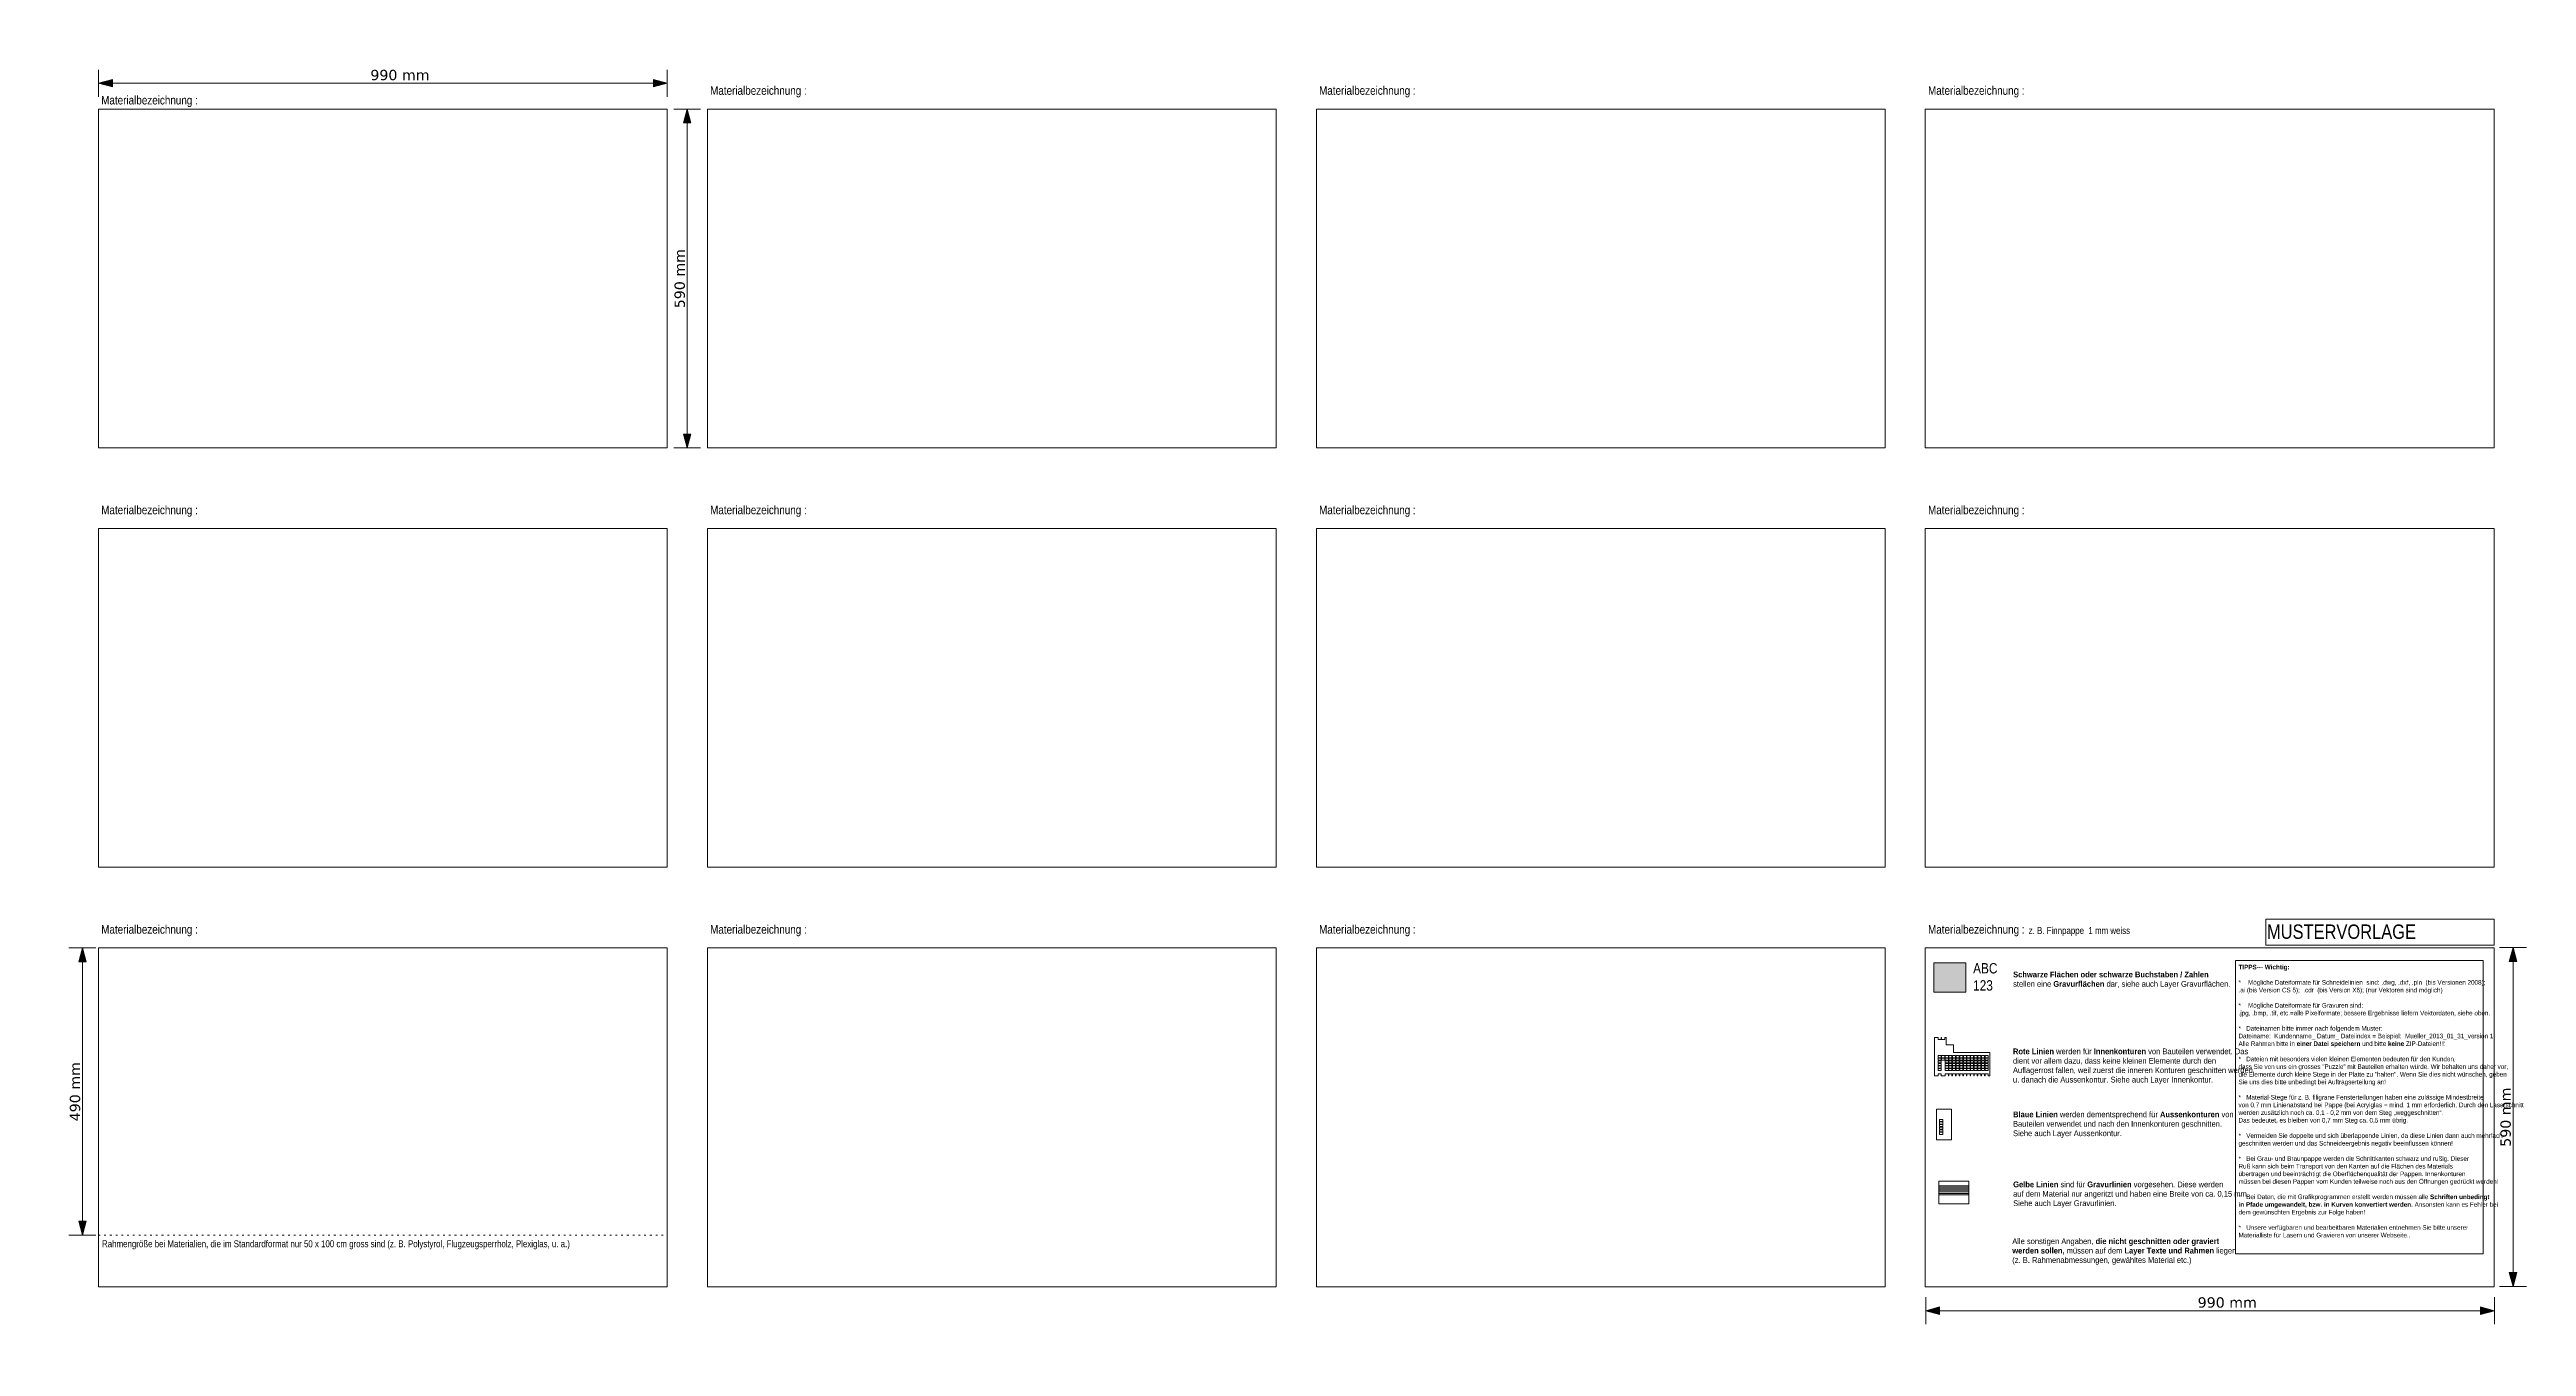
# Model space of a CAD drawing. Header units: millimetres. Extents: x -2210 to 2102, y -714 to 1545.
import ezdxf

# ---------------------------------------------------------------- set-up
doc = ezdxf.new("R2010")
doc.units = ezdxf.units.MM
doc.header["$MEASUREMENT"] = 0
doc.linetypes.add('Strichlinie ARCHIMO 3_7 mm', pattern=[10, 3, -7])
for name, color, linetype in [('1 Rahmen und Texte', 7, 'Continuous'), ('2 Gravurflächen schwarz', 7, 'Continuous'), ('3 Gravurlinien gelb', 7, 'Continuous'), ('3 innenkontur A', 7, 'Continuous'), ('3 innenkontur C', 7, 'Continuous'), ('4 aussenkontur A', 7, 'Continuous')]:
    doc.layers.add(name, color=color, linetype=linetype)
doc.styles.add('ERSTELLTER_STIL_1', font='')
doc.styles.add('ERSTELLTER_STIL_2', font='')
doc.styles.add('ERSTELLTER_STIL_3', font='')
doc.styles.get('ERSTELLTER_STIL_1').set_extended_font_data('Verdana')
doc.styles.get('ERSTELLTER_STIL_2').set_extended_font_data('Arial Narrow')
doc.styles.get('ERSTELLTER_STIL_3').set_extended_font_data('Arial Narrow', bold=True)
doc.dimstyles.new('ERSTELLTER_STIL__1', dxfattribs={"dimtxt": 18, "dimasz": 23.75, "dimexe": 0.18, "dimexo": 2000, "dimgap": 0.09, "dimtad": 1, "dimtih": 1, "dimtoh": 1, "dimlfac": 0.001, "dimzin": 0, "dimdsep": 46, "dimtxsty": 'ERSTELLTER_STIL_1', "dimblk": 'ARROWHEAD_5', "dimblk1": 'ARROWHEAD_5', "dimblk2": 'ARROWHEAD_5', "dimcen": 0.09, "dimclrd": 7, "dimclre": 7, "dimclrt": 1, "dimadec": 0, "dimazin": 0, "dimtfac": 1, "dimtdec": 4, "dimtmove": 2, "dimatfit": 3, "dimfxl": 1, "dimtolj": 1, "dimtzin": 0, "dimarcsym": 0})
doc.dimstyles.new('ERSTELLTER_STIL__2', dxfattribs={"dimtxt": 18, "dimasz": 23.75, "dimexe": 0.18, "dimexo": 2000, "dimgap": 0.09, "dimtad": 1, "dimlfac": 0.001, "dimzin": 0, "dimdsep": 46, "dimtxsty": 'ERSTELLTER_STIL_1', "dimblk": 'ARROWHEAD_5', "dimblk1": 'ARROWHEAD_5', "dimblk2": 'ARROWHEAD_5', "dimcen": 0.09, "dimclrd": 7, "dimclre": 7, "dimclrt": 1, "dimadec": 0, "dimazin": 0, "dimtfac": 1, "dimtdec": 4, "dimtmove": 0, "dimatfit": 3, "dimfxl": 1, "dimtolj": 1, "dimtzin": 0, "dimarcsym": 0})

# ---------------------------------------------------------------- blocks, each defined once
blk = doc.blocks.new('*D1')
at = {"layer": '3 innenkontur C', "linetype": 'Continuous', "lineweight": 20}
for points in [[(-2124.8, 1485.9), (-2100.6, 1479.5), (-2100.6, 1492.4)], [(-1134.8, 1485.9), (-1158.9, 1492.4), (-1158.9, 1479.5)]]:
    blk.add_hatch(color=7, dxfattribs=at).paths.add_polyline_path(points)
at = {"layer": '3 innenkontur C', "color": 7, "linetype": 'Continuous', "lineweight": 20}
for p, q in [((-2124.8, 1462.5), (-2124.8, 1509.4)), ((-1134.8, 1462.5), (-1134.8, 1509.4)), ((-2124.8, 1485.9), (-2100.6, 1492.4)), ((-2124.8, 1485.9), (-2100.6, 1479.5)), ((-2100.6, 1492.4), (-2100.6, 1479.5)), ((-2100.6, 1485.9), (-1158.9, 1485.9)), ((-1134.8, 1485.9), (-1158.9, 1492.4)), ((-1158.9, 1479.5), (-1158.9, 1492.4)), ((-1134.8, 1485.9), (-1158.9, 1479.5))]:
    blk.add_line(p, q, dxfattribs=at)
at = {"layer": '3 innenkontur C', "color": 1, "lineweight": 20, "insert": (-1651.5, 1490.9), "char_height": 18, "attachment_point": 7, "style": 'ERSTELLTER_STIL_1'}
blk.add_mtext('\\A1;{\\pql;\\fVerdana|b0|i0|c0|p38;990 mm}', dxfattribs=at)
blk = doc.blocks.new('ARROWHEAD_5')
at = {"linetype": 'Continuous', "lineweight": 0}
blk.add_hatch(color=0, dxfattribs=at).paths.add_polyline_path([(-1, 0.2679), (0, 0), (-1, -0.2679)])
at = {"color": 0, "linetype": 'Continuous', "lineweight": 0}
blk.add_line((0, 0), (-1, 0), dxfattribs=at)
blk = doc.blocks.new('*D3')
at = {"layer": '3 innenkontur C', "linetype": 'Continuous', "lineweight": 20}
for points in [[(-1100.1, 1440.9), (-1106.6, 1416.8), (-1093.6, 1416.8)], [(-1100.1, 850.9), (-1093.6, 875), (-1106.6, 875)]]:
    blk.add_hatch(color=7, dxfattribs=at).paths.add_polyline_path(points)
at = {"layer": '3 innenkontur C', "color": 7, "linetype": 'Continuous', "lineweight": 20}
for p, q in [((-1076.6, 1440.9), (-1123.5, 1440.9)), ((-1100.1, 1440.9), (-1106.6, 1416.8)), ((-1100.1, 1440.9), (-1093.6, 1416.8)), ((-1093.6, 1416.8), (-1106.6, 1416.8)), ((-1100.1, 875), (-1100.1, 1416.8)), ((-1100.1, 850.9), (-1106.6, 875)), ((-1106.6, 875), (-1093.6, 875)), ((-1100.1, 850.9), (-1093.6, 875)), ((-1076.6, 850.9), (-1123.5, 850.9))]:
    blk.add_line(p, q, dxfattribs=at)
at = {"layer": '3 innenkontur C', "color": 1, "lineweight": 20, "insert": (-1103.7, 1094.1), "char_height": 18, "attachment_point": 7, "rotation": 90, "style": 'ERSTELLTER_STIL_1'}
blk.add_mtext('\\A1;{\\pql;\\fVerdana|b0|i0|c0|p38;590 mm}', dxfattribs=at)
blk = doc.blocks.new('*D4')
at = {"layer": '3 innenkontur C', "linetype": 'Continuous', "lineweight": 20}
for points in [[(2078.3, -19.2), (2071.8, -43.4), (2084.7, -43.4)], [(2078.3, -609.3), (2084.7, -585.1), (2071.8, -585.1)]]:
    blk.add_hatch(color=7, dxfattribs=at).paths.add_polyline_path(points)
at = {"layer": '3 innenkontur C', "color": 7, "linetype": 'Continuous', "lineweight": 20}
for p, q in [((2101.7, -19.2), (2054.8, -19.2)), ((2078.3, -19.2), (2071.8, -43.4)), ((2078.3, -19.2), (2084.7, -43.4)), ((2084.7, -43.4), (2071.8, -43.4)), ((2078.3, -585.1), (2078.3, -43.4)), ((2078.3, -609.3), (2071.8, -585.1)), ((2071.8, -585.1), (2084.7, -585.1)), ((2078.3, -609.3), (2084.7, -585.1)), ((2101.7, -609.3), (2054.8, -609.3))]:
    blk.add_line(p, q, dxfattribs=at)
at = {"layer": '3 innenkontur C', "color": 1, "lineweight": 20, "insert": (2074.7, -366.1), "char_height": 18, "attachment_point": 7, "rotation": 90, "style": 'ERSTELLTER_STIL_1'}
blk.add_mtext('\\A1;{\\pql;\\fVerdana|b0|i0|c0|p38;590 mm}', dxfattribs=at)
blk = doc.blocks.new('*D5')
at = {"layer": '3 innenkontur C', "linetype": 'Continuous', "lineweight": 20}
for points in [[(1056, -651.5), (1080.2, -657.9), (1080.2, -645)], [(2046, -651.5), (2021.9, -645), (2021.9, -657.9)]]:
    blk.add_hatch(color=7, dxfattribs=at).paths.add_polyline_path(points)
at = {"layer": '3 innenkontur C', "color": 7, "linetype": 'Continuous', "lineweight": 20}
for p, q in [((1056, -674.9), (1056, -628)), ((1056, -651.5), (1080.2, -645)), ((1080.2, -645), (1080.2, -657.9)), ((2046, -651.5), (2021.9, -645)), ((2021.9, -657.9), (2021.9, -645)), ((2046, -674.9), (2046, -628)), ((1056, -651.5), (1080.2, -657.9)), ((1080.2, -651.5), (2021.9, -651.5)), ((2046, -651.5), (2021.9, -657.9))]:
    blk.add_line(p, q, dxfattribs=at)
at = {"layer": '3 innenkontur C', "color": 1, "lineweight": 20, "insert": (1529.3, -646.5), "char_height": 18, "attachment_point": 7, "style": 'ERSTELLTER_STIL_1'}
blk.add_mtext('\\A1;{\\pql;\\fVerdana|b0|i0|c0|p38;990 mm}', dxfattribs=at)
blk = doc.blocks.new('*D6')
at = {"layer": '3 innenkontur C', "linetype": 'Continuous', "lineweight": 20}
for points in [[(-2152.7, -19.8), (-2159.1, -44), (-2146.2, -44)], [(-2152.7, -519.8), (-2146.2, -495.7), (-2159.1, -495.7)]]:
    blk.add_hatch(color=7, dxfattribs=at).paths.add_polyline_path(points)
at = {"layer": '3 innenkontur C', "color": 7, "linetype": 'Continuous', "lineweight": 20}
for p, q in [((-2129.2, -19.8), (-2176.1, -19.8)), ((-2152.7, -19.8), (-2159.1, -44)), ((-2152.7, -19.8), (-2146.2, -44)), ((-2146.2, -44), (-2159.1, -44)), ((-2152.7, -495.7), (-2152.7, -44)), ((-2152.7, -519.8), (-2159.1, -495.7)), ((-2159.1, -495.7), (-2146.2, -495.7)), ((-2152.7, -519.8), (-2146.2, -495.7)), ((-2129.2, -519.8), (-2176.1, -519.8))]:
    blk.add_line(p, q, dxfattribs=at)
at = {"layer": '3 innenkontur C', "color": 1, "lineweight": 20, "insert": (-2156.3, -321.7), "char_height": 18, "attachment_point": 7, "rotation": 90, "style": 'ERSTELLTER_STIL_1'}
blk.add_mtext('\\A1;{\\pql;\\fVerdana|b0|i0|c0|p38;490 mm}', dxfattribs=at)

msp = doc.modelspace()

# ---------------------------------------------------------------- hatches: boundary and pattern name
at = {"layer": '2 Gravurflächen schwarz', "linetype": 'Continuous', "lineweight": 20}
msp.add_hatch(color=7, dxfattribs=at).paths.add_polyline_path([(1069.967, -45.494), (1126.053, -45.494), (1126.053, -97.107), (1069.967, -97.107)])

# ---------------------------------------------------------------- linework, layer by layer
at = {"layer": '1 Rahmen und Texte', "color": 7, "linetype": 'Strichlinie ARCHIMO 3_7 mm', "lineweight": 20}
msp.add_line((-2124.791, -519.829), (-1134.791, -519.829), dxfattribs=at)
at = {"layer": '1 Rahmen und Texte', "color": 7, "linetype": 'Continuous', "lineweight": 20, "flags": 128}
for points in [[(-2124.791, 850.928), (-1134.791, 850.928), (-1134.791, 1440.928), (-2124.791, 1440.928)], [(-1064.79, 850.928), (-74.79, 850.928), (-74.79, 1440.928), (-1064.79, 1440.928)], [(-4.788, 850.928), (985.212, 850.928), (985.212, 1440.928), (-4.788, 1440.928)], [(1055.213, 850.928), (2045.213, 850.928), (2045.213, 1440.928), (1055.213, 1440.928)], [(-2124.791, 120.55), (-1134.791, 120.55), (-1134.791, 710.55), (-2124.791, 710.55)], [(-1064.79, 120.55), (-74.79, 120.55), (-74.79, 710.55), (-1064.79, 710.55)], [(-4.788, 120.55), (985.212, 120.55), (985.212, 710.55), (-4.788, 710.55)], [(1055.213, 120.55), (2045.213, 120.55), (2045.213, 710.55), (1055.213, 710.55)], [(1648.033, 30.41), (2045.213, 30.41), (2045.213, -14.767), (1648.033, -14.767)], [(-2124.791, -609.829), (-1134.791, -609.829), (-1134.791, -19.829), (-2124.791, -19.829)], [(-1064.79, -609.829), (-74.79, -609.829), (-74.79, -19.829), (-1064.79, -19.829)], [(-4.788, -609.829), (985.212, -609.829), (985.212, -19.829), (-4.788, -19.829)], [(1055.21, -609.829), (2045.213, -609.829), (2045.213, -19.792), (1055.21, -19.792)], [(1055.213, -609.829), (2045.213, -609.829), (2045.213, -19.829), (1055.213, -19.829)], [(1595.484, -41.772), (2026.156, -41.772), (2026.156, -552.478), (1595.484, -552.478)]]:
    msp.add_lwpolyline(points, close=True, dxfattribs=at)
at = {"layer": '2 Gravurflächen schwarz', "color": 7, "linetype": 'Continuous', "lineweight": 20, "flags": 128}
msp.add_lwpolyline([(1069.967, -45.494), (1126.053, -45.494), (1126.053, -97.107), (1069.967, -97.107)], close=True, dxfattribs=at)
at = {"layer": '3 Gravurlinien gelb', "color": 2, "linetype": 'Continuous', "lineweight": 20, "flags": 128}
for points in [[(1078.521, -433.871), (1131.053, -433.871)], [(1078.521, -436.538), (1131.053, -436.538)], [(1078.521, -439.205), (1131.053, -439.205)], [(1078.521, -441.872), (1131.053, -441.872)], [(1078.521, -444.539), (1131.053, -444.539)], [(1078.521, -447.206), (1131.053, -447.206)], [(1078.521, -449.873), (1131.053, -449.873)]]:
    msp.add_lwpolyline(points, dxfattribs=at)
at = {"layer": '3 innenkontur A', "color": 1, "linetype": 'Continuous', "lineweight": 20, "flags": 128}
for points in [[(1077.352, -207.333), (1082.737, -207.333), (1082.737, -210.939), (1077.352, -210.939)], [(1077.352, -211.828), (1082.737, -211.828), (1082.737, -215.435), (1077.352, -215.435)], [(1083.651, -207.333), (1089.036, -207.333), (1089.036, -210.939), (1083.651, -210.939)], [(1083.651, -211.828), (1089.036, -211.828), (1089.036, -215.435), (1083.651, -215.435)], [(1089.951, -207.333), (1095.335, -207.333), (1095.335, -210.939), (1089.951, -210.939)], [(1089.951, -211.828), (1095.335, -211.828), (1095.335, -215.435), (1089.951, -215.435)], [(1096.25, -207.333), (1101.635, -207.333), (1101.635, -210.939), (1096.25, -210.939)], [(1096.25, -211.828), (1101.635, -211.828), (1101.635, -215.435), (1096.25, -215.435)], [(1102.549, -207.333), (1107.934, -207.333), (1107.934, -210.939), (1102.549, -210.939)], [(1102.549, -211.828), (1107.934, -211.828), (1107.934, -215.435), (1102.549, -215.435)], [(1108.848, -207.333), (1114.233, -207.333), (1114.233, -210.939), (1108.848, -210.939)], [(1108.848, -211.828), (1114.233, -211.828), (1114.233, -215.435), (1108.848, -215.435)], [(1115.147, -207.333), (1120.532, -207.333), (1120.532, -210.939), (1115.147, -210.939)], [(1115.147, -211.828), (1120.532, -211.828), (1120.532, -215.435), (1115.147, -215.435)], [(1121.447, -207.333), (1126.831, -207.333), (1126.831, -210.939), (1121.447, -210.939)], [(1121.447, -211.828), (1126.831, -211.828), (1126.831, -215.435), (1121.447, -215.435)], [(1127.746, -207.333), (1133.131, -207.333), (1133.131, -210.939), (1127.746, -210.939)], [(1127.746, -211.828), (1133.131, -211.828), (1133.131, -215.435), (1127.746, -215.435)], [(1134.045, -207.333), (1139.43, -207.333), (1139.43, -210.939), (1134.045, -210.939)], [(1134.045, -211.828), (1139.43, -211.828), (1139.43, -215.435), (1134.045, -215.435)], [(1140.344, -207.333), (1145.729, -207.333), (1145.729, -210.939), (1140.344, -210.939)], [(1140.344, -211.828), (1145.729, -211.828), (1145.729, -215.435), (1140.344, -215.435)], [(1146.643, -207.333), (1152.028, -207.333), (1152.028, -210.939), (1146.643, -210.939)], [(1146.643, -211.828), (1152.028, -211.828), (1152.028, -215.435), (1146.643, -215.435)], [(1152.943, -207.333), (1158.327, -207.333), (1158.327, -210.939), (1152.943, -210.939)], [(1152.943, -211.828), (1158.327, -211.828), (1158.327, -215.435), (1152.943, -215.435)], [(1159.242, -207.333), (1164.627, -207.333), (1164.627, -210.939), (1159.242, -210.939)], [(1159.242, -211.828), (1164.627, -211.828), (1164.627, -215.435), (1159.242, -215.435)], [(1077.352, -216.324), (1082.737, -216.324), (1082.737, -219.931), (1077.352, -219.931)], [(1077.352, -220.82), (1082.737, -220.82), (1082.737, -224.427), (1077.352, -224.427)], [(1077.352, -225.316), (1082.737, -225.316), (1082.737, -228.923), (1077.352, -228.923)], [(1077.352, -229.812), (1082.737, -229.812), (1082.737, -233.418), (1077.352, -233.418)], [(1089.951, -216.324), (1095.335, -216.324), (1095.335, -219.931), (1089.951, -219.931)], [(1089.951, -220.82), (1095.335, -220.82), (1095.335, -224.427), (1089.951, -224.427)], [(1089.951, -225.316), (1095.335, -225.316), (1095.335, -228.923), (1089.951, -228.923)], [(1089.951, -229.812), (1095.335, -229.812), (1095.335, -233.418), (1089.951, -233.418)], [(1096.25, -216.324), (1101.635, -216.324), (1101.635, -219.931), (1096.25, -219.931)], [(1096.25, -220.82), (1101.635, -220.82), (1101.635, -224.427), (1096.25, -224.427)], [(1096.25, -225.316), (1101.635, -225.316), (1101.635, -228.923), (1096.25, -228.923)], [(1096.25, -229.812), (1101.635, -229.812), (1101.635, -233.418), (1096.25, -233.418)], [(1102.549, -216.324), (1107.934, -216.324), (1107.934, -219.931), (1102.549, -219.931)], [(1102.549, -220.82), (1107.934, -220.82), (1107.934, -224.427), (1102.549, -224.427)], [(1102.549, -225.316), (1107.934, -225.316), (1107.934, -228.923), (1102.549, -228.923)], [(1102.549, -229.812), (1107.934, -229.812), (1107.934, -233.418), (1102.549, -233.418)], [(1108.848, -216.324), (1114.233, -216.324), (1114.233, -219.931), (1108.848, -219.931)], [(1108.848, -220.82), (1114.233, -220.82), (1114.233, -224.427), (1108.848, -224.427)], [(1108.848, -225.316), (1114.233, -225.316), (1114.233, -228.923), (1108.848, -228.923)], [(1108.848, -229.812), (1114.233, -229.812), (1114.233, -233.418), (1108.848, -233.418)], [(1115.147, -216.324), (1120.532, -216.324), (1120.532, -219.931), (1115.147, -219.931)], [(1115.147, -220.82), (1120.532, -220.82), (1120.532, -224.427), (1115.147, -224.427)], [(1115.147, -225.316), (1120.532, -225.316), (1120.532, -228.923), (1115.147, -228.923)], [(1115.147, -229.812), (1120.532, -229.812), (1120.532, -233.418), (1115.147, -233.418)], [(1121.447, -216.324), (1126.831, -216.324), (1126.831, -219.931), (1121.447, -219.931)], [(1121.447, -220.82), (1126.831, -220.82), (1126.831, -224.427), (1121.447, -224.427)], [(1121.447, -225.316), (1126.831, -225.316), (1126.831, -228.923), (1121.447, -228.923)], [(1121.447, -229.812), (1126.831, -229.812), (1126.831, -233.418), (1121.447, -233.418)], [(1127.746, -216.324), (1133.131, -216.324), (1133.131, -219.931), (1127.746, -219.931)], [(1127.746, -220.82), (1133.131, -220.82), (1133.131, -224.427), (1127.746, -224.427)], [(1127.746, -225.316), (1133.131, -225.316), (1133.131, -228.923), (1127.746, -228.923)], [(1127.746, -229.812), (1133.131, -229.812), (1133.131, -233.418), (1127.746, -233.418)], [(1134.045, -216.324), (1139.43, -216.324), (1139.43, -219.931), (1134.045, -219.931)], [(1134.045, -220.82), (1139.43, -220.82), (1139.43, -224.427), (1134.045, -224.427)], [(1134.045, -225.316), (1139.43, -225.316), (1139.43, -228.923), (1134.045, -228.923)], [(1134.045, -229.812), (1139.43, -229.812), (1139.43, -233.418), (1134.045, -233.418)], [(1140.344, -216.324), (1145.729, -216.324), (1145.729, -219.931), (1140.344, -219.931)], [(1140.344, -220.82), (1145.729, -220.82), (1145.729, -224.427), (1140.344, -224.427)], [(1140.344, -225.316), (1145.729, -225.316), (1145.729, -228.923), (1140.344, -228.923)], [(1140.344, -229.812), (1145.729, -229.812), (1145.729, -233.418), (1140.344, -233.418)], [(1146.643, -216.324), (1152.028, -216.324), (1152.028, -219.931), (1146.643, -219.931)], [(1146.643, -220.82), (1152.028, -220.82), (1152.028, -224.427), (1146.643, -224.427)], [(1146.643, -225.316), (1152.028, -225.316), (1152.028, -228.923), (1146.643, -228.923)], [(1146.643, -229.812), (1152.028, -229.812), (1152.028, -233.418), (1146.643, -233.418)], [(1152.943, -216.324), (1158.327, -216.324), (1158.327, -219.931), (1152.943, -219.931)], [(1152.943, -220.82), (1158.327, -220.82), (1158.327, -224.427), (1152.943, -224.427)], [(1152.943, -225.316), (1158.327, -225.316), (1158.327, -228.923), (1152.943, -228.923)], [(1152.943, -229.812), (1158.327, -229.812), (1158.327, -233.418), (1152.943, -233.418)], [(1159.242, -216.324), (1164.627, -216.324), (1164.627, -219.931), (1159.242, -219.931)], [(1159.242, -220.82), (1164.627, -220.82), (1164.627, -224.427), (1159.242, -224.427)], [(1159.242, -225.316), (1164.627, -225.316), (1164.627, -228.923), (1159.242, -228.923)], [(1159.242, -229.812), (1164.627, -229.812), (1164.627, -233.418), (1159.242, -233.418)], [(1080.2, -318.392), (1085.584, -318.392), (1085.584, -321.999), (1080.2, -321.999)], [(1080.2, -322.888), (1085.584, -322.888), (1085.584, -326.495), (1080.2, -326.495)], [(1080.2, -327.384), (1085.584, -327.384), (1085.584, -330.99), (1080.2, -330.99)], [(1080.2, -331.879), (1085.584, -331.879), (1085.584, -335.486), (1080.2, -335.486)], [(1080.2, -336.375), (1085.584, -336.375), (1085.584, -339.982), (1080.2, -339.982)], [(1080.2, -340.871), (1085.584, -340.871), (1085.584, -344.478), (1080.2, -344.478)]]:
    msp.add_lwpolyline(points, close=True, dxfattribs=at)
at = {"layer": '4 aussenkontur A', "color": 5, "linetype": 'Continuous', "lineweight": 20, "flags": 128}
for points in [[(1077.352, -238.829), (1077.352, -242.435), (1071.053, -242.435), (1071.053, -175.837), (1077.352, -175.837), (1077.352, -179.443), (1082.737, -179.443), (1082.737, -175.837), (1083.651, -175.837), (1083.651, -179.443), (1089.036, -179.443), (1089.036, -175.837), (1091.754, -175.837), (1091.754, -188.435), (1104.352, -188.435), (1104.352, -201.922), (1167.344, -201.922), (1167.344, -242.435), (1164.652, -242.435), (1164.652, -238.829), (1159.242, -238.829), (1159.242, -242.435), (1158.353, -242.435), (1158.353, -238.829), (1152.943, -238.829), (1152.943, -242.435), (1152.054, -242.435), (1152.054, -238.829), (1146.643, -238.829), (1146.643, -242.435), (1145.754, -242.435), (1145.754, -238.829), (1140.344, -238.829), (1140.344, -242.435), (1139.455, -242.435), (1139.455, -238.829), (1134.045, -238.829), (1134.045, -242.435), (1133.156, -242.435), (1133.156, -238.829), (1127.746, -238.829), (1127.746, -242.435), (1126.857, -242.435), (1126.857, -238.829), (1121.447, -238.829), (1121.447, -242.435), (1120.558, -242.435), (1120.558, -238.829), (1115.147, -238.829), (1115.147, -242.435), (1114.258, -242.435), (1114.258, -238.829), (1108.848, -238.829), (1108.848, -242.435), (1107.959, -242.435), (1107.959, -238.829), (1102.549, -238.829), (1102.549, -242.435), (1101.66, -242.435), (1101.66, -238.829), (1096.25, -238.829), (1096.25, -242.435), (1095.361, -242.435), (1095.361, -238.829), (1089.951, -238.829), (1089.951, -242.435), (1082.762, -242.435), (1082.762, -238.829)], [(1074.967, -300.79), (1101.053, -300.79), (1101.053, -353.876), (1074.967, -353.876)], [(1078.521, -425.743), (1131.053, -425.743), (1131.053, -465.342), (1078.521, -465.342)]]:
    msp.add_lwpolyline(points, close=True, dxfattribs=at)

# ---------------------------------------------------------------- texts
at = {"layer": '1 Rahmen und Texte', "color": 7, "linetype": 'Continuous', "lineweight": 20, "attachment_point": 1, "style": 'ERSTELLTER_STIL_2'}
for s, insert, char_height in [('\\A1;{\\pql;\\fArial Narrow|b0|i0|c0|p38;Materialbezeichnung :}', (-1060.001, 1480.772), 15), ('\\A1;{\\pql;\\fArial Narrow|b0|i0|c0|p38;Materialbezeichnung :}', (0, 1480.772), 15), ('\\A1;{\\pql;\\fArial Narrow|b0|i0|c0|p38;Materialbezeichnung :}', (1060.001, 1480.772), 15), ('\\A1;{\\pql;\\fArial Narrow|b0|i0|c0|p38;Materialbezeichnung :}', (-2120.002, 1463.974), 15), ('\\A1;{\\pql;\\fArial Narrow|b0|i0|c0|p38;Materialbezeichnung :}', (-2120.002, 750.394), 15), ('\\A1;{\\pql;\\fArial Narrow|b0|i0|c0|p38;Materialbezeichnung :}', (-1060.001, 750.394), 15), ('\\A1;{\\pql;\\fArial Narrow|b0|i0|c0|p38;Materialbezeichnung :}', (0, 750.394), 15), ('\\A1;{\\pql;\\fArial Narrow|b0|i0|c0|p38;Materialbezeichnung :}', (1060.001, 750.394), 15), ('\\A1;{\\pql;\\fArial Narrow|b0|i0|c0|p38;Materialbezeichnung :}', (-2120.002, 20.015), 15), ('\\A1;{\\pql;\\fArial Narrow|b0|i0|c0|p38;Materialbezeichnung :}', (-1060.001, 20.015), 15), ('\\A1;{\\pql;\\fArial Narrow|b0|i0|c0|p38;Materialbezeichnung :}', (0, 20.015), 15), ('\\A1;{\\pql;\\fArial Narrow|b0|i0|c0|p38;Materialbezeichnung :}', (1060.001, 20.015), 15), ('\\A1;{\\pql;\\fArial Narrow|b0|i0|c0|p38;z. B. Finnpappe  1 mm weiss}', (1235.215, 16.545), 12), ('\\A1;{\\pql;\\fArial Narrow|b0|i0|c0|p38;MUSTERVORLAGE}', (1650.033, 21.033), 25), ('\\A1;{\\pql;\\fArial Narrow|b0|i0|c0|p38;Rahmengröße bei Materialien, die im Standardformat nur 50 x 100 cm gross sind (z. B. Polystyrol, Flugzeugsperrholz, Plexiglas, u. a.) }', (-2118.563, -528.972), 12)]:
    msp.add_mtext(s, dxfattribs=dict(at, insert=insert, char_height=char_height))
at = {"layer": '1 Rahmen und Texte', "color": 7, "linetype": 'Continuous', "lineweight": 20, "attachment_point": 1}
for s, insert, char_height, line_spacing_factor, style in [('\\A1;{\\pql;\\fArial Narrow|b0|i0|c0|p38;ABC\\P\\pql;\\fArial Narrow|b0|i0|c0|p38;123}', (1138.463, -46.209), 18, 0.993049, 'ERSTELLTER_STIL_2'), ('\\A1;{\\pql;\\fArial Narrow|b1|i0|c0|p38;Schwarze Flächen oder schwarze Buchstaben / Zahlen \\P\\pql;\\fArial Narrow|b0|i0|c0|p38;stellen eine \\fArial Narrow|b1|i0|c0|p38;Gravurflächen\\fArial Narrow|b0|i0|c0|p38; dar, siehe auch Layer Gravurflächen. }', (1208.15, -61.016), 10, 0.986405, 'ERSTELLTER_STIL_3'), ('\\A1;{\\pql;\\fArial Narrow|b1|i0|c0|p38;Blaue Linien\\fArial Narrow|b0|i0|c0|p38; werden dementsprechend für \\fArial Narrow|b1|i0|c0|p38;Aussenkonturen\\fArial Narrow|b0|i0|c0|p38; von \\P\\pql;\\fArial Narrow|b0|i0|c0|p38;Bauteilen verwendet und nach den Innenkonturen geschnitten. \\P\\pql;\\fArial Narrow|b0|i0|c0|p38;Siehe auch Layer Aussenkontur. }', (1207.951, -304.638), 10, 0.987319, 'ERSTELLTER_STIL_3'), ('\\A1;{\\pql;\\fArial Narrow|b1|i0|c0|p38;Gelbe Linien\\fArial Narrow|b0|i0|c0|p38; sind für \\fArial Narrow|b1|i0|c0|p38;Gravurlinien\\fArial Narrow|b0|i0|c0|p38; vorgesehen. Diese werden\\P\\pql;\\fArial Narrow|b0|i0|c0|p38;auf dem Material nur angeritzt und haben eine Breite von ca. 0,15 mm\\P\\pql;\\fArial Narrow|b0|i0|c0|p38;Siehe auch Layer Gravurlinien. }', (1208.16, -426.588), 10, 0.982309, 'ERSTELLTER_STIL_3'), ('\\A1;{\\pql;\\fArial Narrow|b0|i0|c0|p38;Alle sonstigen Angaben,\\fArial Narrow|b1|i0|c0|p38; die nicht geschnitten oder graviert \\P\\pql;\\fArial Narrow|b1|i0|c0|p38;werden sollen, \\fArial Narrow|b0|i0|c0|p38;müssen auf dem \\fArial Narrow|b1|i0|c0|p38;Layer Texte und Rahmen\\fArial Narrow|b0|i0|c0|p38; liegen \\P\\pql;\\fArial Narrow|b0|i0|c0|p38;(z. B. Rahmenabmessungen, gewähltes Material etc.)}', (1206.643, -525.516), 10, 0.982332, 'ERSTELLTER_STIL_2')]:
    msp.add_mtext(s, dxfattribs=dict(at, insert=insert, char_height=char_height, line_spacing_factor=line_spacing_factor, style=style))
at = {"layer": '1 Rahmen und Texte', "color": 7, "linetype": 'Continuous', "lineweight": 20, "insert": (1600.484, -49.138), "char_height": 8, "width": 420.67184, "attachment_point": 1, "style": 'ERSTELLTER_STIL_3'}
msp.add_mtext('\\A1;{\\pql;\\fArial Narrow|b1|i0|c0|p38;TIPPS--- Wichtig: \\P\\pql;\\fArial Narrow|b0|i0|c0|p38;\\P\\pql;\\fArial Narrow|b0|i0|c0|p38;*    Mögliche Dateiformate für Schneidelinien  sind: .dwg, .dxf, .pln  (bis Versionen 2008);\\P\\pql;\\fArial Narrow|b0|i0|c0|p38;.ai (bis Version CS 5);  .cdr  (bis Version X6); (nur Vektoren sind möglich)\\P\\pql;\\fArial Narrow|b0|i0|c0|p38;\\P\\pql;\\fArial Narrow|b0|i0|c0|p38;*    Mögliche Dateiformate für Gravuren sind:\\P\\pql;\\fArial Narrow|b0|i0|c0|p38;.jpg, .bmp, .tif, etc.=alle Pixelformate; bessere Ergebnisse liefern Vektordaten, siehe oben.\\P\\pql;\\fArial Narrow|b0|i0|c0|p38;\\P\\pql;\\fArial Narrow|b0|i0|c0|p38;*   Dateinamen bitte immer nach folgendem Muster: \\P\\pql;\\fArial Narrow|b0|i0|c0|p38;Dateiname:  Kundenname_ Datum_ Dateiindex = Beispiel:  Mueller_2013_01_31_version 1\\P\\pql;\\fArial Narrow|b0|i0|c0|p38;Alle Rahmen bitte in \\fArial Narrow|b1|i0|c0|p38;einer Datei speichern\\fArial Narrow|b0|i0|c0|p38; und bitte \\fArial Narrow|b1|i0|c0|p38;keine\\fArial Narrow|b0|i0|c0|p38; ZIP-Dateien!!!\\P\\pql;\\fArial Narrow|b0|i0|c0|p38;\\P\\pql;\\fArial Narrow|b0|i0|c0|p38;*   Dateien mit besonders vielen kleinen Elementen bedeuten für den Kunden, \\P\\pql;\\fArial Narrow|b0|i0|c0|p38;dass Sie von uns ein grosses "Puzzle" mit Bauteilen erhalten würde. Wir behalten uns daher vor,\\P\\pql;\\fArial Narrow|b0|i0|c0|p38;die Elemente durch kleine Stege in der Platte zu "halten". Wenn Sie dies nicht wünschen, geben\\P\\pql;\\fArial Narrow|b0|i0|c0|p38;Sie uns dies bitte unbedingt bei Auftragserteilung an! \\P\\pql;\\fArial Narrow|b0|i0|c0|p38;\\P\\pql;\\fArial Narrow|b0|i0|c0|p38;*   Material-Stege für z. B. filigrane Fensterteilungen haben eine zulässige Mindestbreite\\P\\pql;\\fArial Narrow|b0|i0|c0|p38;von 0,7 mm Linienabstand bei Pappe (bei Acrylglas = mind. 1 mm erforderlich. Durch den Laserschnitt werden zusätzlich noch ca. 0,1 - 0,2 mm von dem Steg „weggeschnitten“. \\P\\pql;\\fArial Narrow|b0|i0|c0|p38;Das bedeutet, es bleiben von 0,7 mm Steg ca. 0,5 mm übrig. \\P\\pql;\\fArial Narrow|b0|i0|c0|p38;\\P\\pql;\\fArial Narrow|b0|i0|c0|p38;*   Vermeiden Sie doppelte und sich überlappende Linien, da diese Linien dann auch mehrfach geschnitten werden und das Schneideergebnis negativ beeinflussen können!\\P\\pql;\\fArial Narrow|b0|i0|c0|p38;\\P\\pql;\\fArial Narrow|b0|i0|c0|p38;*   Bei Grau- und Braunpappe werden die Schnittkanten schwarz und rußig. Dieser\\P\\pql;\\fArial Narrow|b0|i0|c0|p38;Ruß kann sich beim Transport von den Kanten auf die Flächen des Materials\\P\\pql;\\fArial Narrow|b0|i0|c0|p38;übertragen und beeinträchtigt die Oberflächenqualität der Pappen. Innenkonturen\\P\\pql;\\fArial Narrow|b0|i0|c0|p38;müssen bei diesen Pappen vom Kunden teilweise noch aus den Öffnungen gedrückt werden!\\P\\pql;\\fArial Narrow|b0|i0|c0|p38;\\P\\pql;\\fArial Narrow|b0|i0|c0|p38;*   Bei Daten, die mit Grafikprogrammen erstellt werden müssen alle \\fArial Narrow|b1|i0|c0|p38;Schriften unbedingt\\P\\pql;\\fArial Narrow|b1|i0|c0|p38;in Pfade umgewandelt, bzw. in Kurven konvertiert werden.\\fArial Narrow|b0|i0|c0|p38; Ansonsten kann es Fehler bei\\P\\pql;\\fArial Narrow|b0|i0|c0|p38;dem gewünschten Ergebnis zur Folge haben! \\P\\pql;\\fArial Narrow|b0|i0|c0|p38;\\P\\pql;\\fArial Narrow|b0|i0|c0|p38;*   Unsere verfügbaren und bearbeitbaren Materialien entnehmen Sie bitte unserer\\P\\pql;\\fArial Narrow|b0|i0|c0|p38;Materialliste für Lasern und Gravieren von unserer Webseite..\\P\\pql;\\fArial Narrow|b0|i0|c0|p38;\\P\\pql;\\fArial Narrow|b0|i0|c0|p38;}', dxfattribs=at)
at = {"layer": '1 Rahmen und Texte', "color": 7, "linetype": 'Continuous', "lineweight": 20, "insert": (1207.865, -194.92), "char_height": 10, "width": 364.42658, "attachment_point": 1, "line_spacing_factor": 0.984277, "style": 'ERSTELLTER_STIL_3'}
msp.add_mtext('\\A1;{\\pql;\\fArial Narrow|b1|i0|c0|p38;Rote Linien\\fArial Narrow|b0|i0|c0|p38; werden für \\fArial Narrow|b1|i0|c0|p38;Innenkonturen\\fArial Narrow|b0|i0|c0|p38; von Bauteilen verwendet. Das dient vor allem dazu, dass keine kleinen Elemente durch den Auflagerrost fallen, weil zuerst die inneren Konturen geschnitten werden u. danach die Aussenkontur. Siehe auch Layer Innenkontur. }', dxfattribs=at)

# ---------------------------------------------------------------- dimensions: what is measured, and where the dimension line sits
at = {"layer": '3 innenkontur C', "color": 7, "linetype": 'Continuous', "lineweight": 20}
for base, p1, p2, picture, middle in [((-1134.787, 1485.936), (-2124.791, 1423.589), (-1134.787, 1423.589), '*D1', (-1605.593, 1499.936)), ((2046.033, -651.456), (1056.029, -713.803), (2046.033, -713.803), '*D5', (1575.227, -637.456))]:
    dim = msp.add_linear_dim(base=base, p1=p1, p2=p2, text='990 mm', dimstyle='ERSTELLTER_STIL__1', dxfattribs=at)
    dim.commit()
    dim.dimension.update_dxf_attribs({"geometry": picture, "text_midpoint": middle, "dimtype": 160})
for base, p1, p2, text, picture, middle in [((-1100.086, 1440.928), (-1183.186, 850.892), (-1183.186, 1440.928), '590 mm', '*D3', (-1112.686, 1139.98)), ((-2152.677, -19.829), (-2124.791, -519.829), (-2124.791, -19.829), '490 mm', '*D6', (-2165.277, -275.758)), ((2078.262, -19.242), (1995.163, -609.278), (1995.163, -19.242), '590 mm', '*D4', (2065.662, -320.189))]:
    dim = msp.add_linear_dim(base=base, p1=p1, p2=p2, angle=90, text=text, dimstyle='ERSTELLTER_STIL__2', dxfattribs=at)
    dim.commit()
    dim.dimension.update_dxf_attribs({"geometry": picture, "text_midpoint": middle, "dimtype": 160, "text_rotation": 90})

doc.saveas('drawing.dxf')
